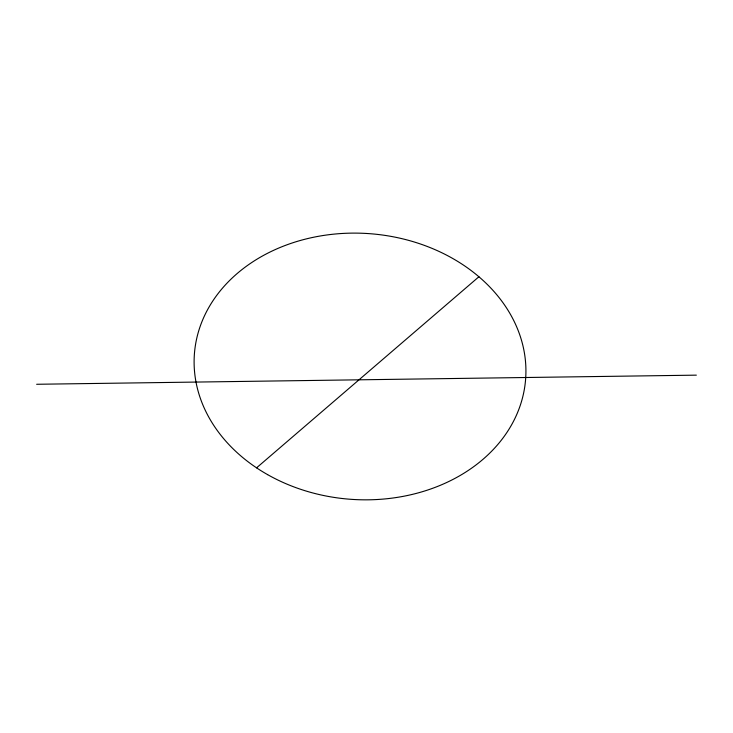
<?xml version="1.0" encoding="UTF-8"?>
<svg xmlns="http://www.w3.org/2000/svg" width="733" height="733" viewBox="0 0 733 733"><rect width="100%" height="100%" fill="white"/><g stroke="black" fill="none" stroke-linecap="round" stroke-linejoin="round"><path stroke-width="1.1" d="M256.577 467.837L478.906 276.762M36.65 384.275L696.35 375.149M267.609 474.636A166.079 133.14 4.4 0 0 525.552 379.951A166.079 133.14 4.4 0 0 286.896 244.831A166.079 133.14 4.4 0 0 267.609 474.636"/></g></svg>
